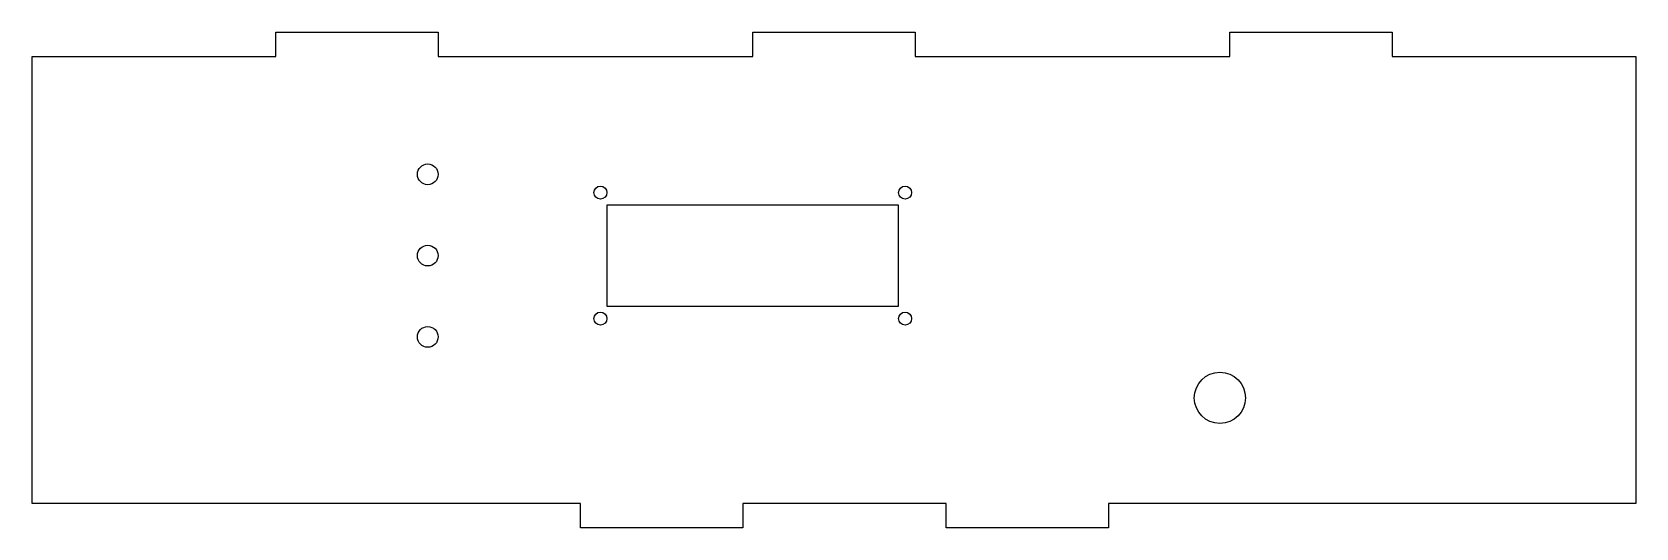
# Model space of a CAD drawing. Header units: millimetres. Extents: x 0 to 395, y 0 to 122.
import ezdxf

# ---------------------------------------------------------------- set-up
doc = ezdxf.new("R2010")
doc.units = ezdxf.units.MM

msp = doc.modelspace()

# ---------------------------------------------------------------- linework, layer by layer
for p, q in [((60, 116), (60, 122)), ((60, 122), (100, 122)), ((100, 122), (100, 116)), ((177.4, 116), (177.4, 122)), ((177.4, 122), (217.4, 122)), ((217.4, 122), (217.4, 116)), ((294.8, 116), (294.8, 122)), ((294.8, 122), (334.8, 122)), ((334.8, 122), (334.8, 116)), ((0, 6), (0, 116)), ((0, 116), (60, 116)), ((100, 116), (177.4, 116)), ((217.4, 116), (294.8, 116)), ((334.8, 116), (394.8, 116)), ((394.8, 116), (394.8, 6)), ((213.3, 79.4), (141.5, 79.4)), ((141.5, 79.4), (141.5, 54.6)), ((213.3, 54.6), (213.3, 79.4)), ((141.5, 54.6), (213.3, 54.6)), ((135, 6), (0, 6)), ((135, 0), (135, 6)), ((225, 6), (175, 6)), ((175, 6), (175, 0)), ((225, 0), (225, 6)), ((394.8, 6), (265, 6)), ((265, 6), (265, 0)), ((175, 0), (135, 0)), ((265, 0), (225, 0))]:
    msp.add_line(p, q)
for centre, radius in [((97.4, 87), 2.55), ((139.9, 82.5), 1.6), ((214.9, 82.5), 1.6), ((97.4, 67), 2.55), ((139.9, 51.5), 1.6), ((214.9, 51.5), 1.6), ((97.4, 47), 2.55), ((292.4, 32), 6.3)]:
    msp.add_circle(centre, radius)

doc.saveas('drawing.dxf')
